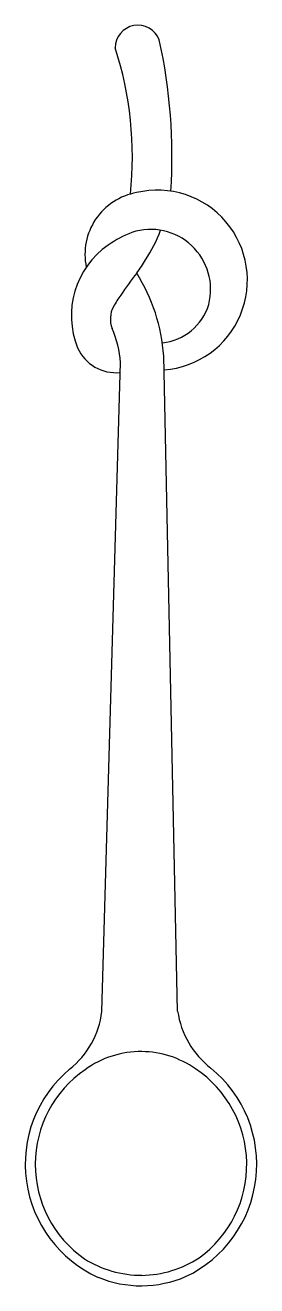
# Model space of a CAD drawing. Header units: millimetres. Extents: x 2546 to 2658, y 1309 to 1918.
import ezdxf

# ---------------------------------------------------------------- set-up
doc = ezdxf.new("R2010")
doc.units = ezdxf.units.MM

msp = doc.modelspace()

# ---------------------------------------------------------------- linework, layer by layer
for p, q in [((2583.14, 1441.37), (2592.03, 1754.84)), ((2619.66, 1441.65), (2612.96, 1757.94))]:
    msp.add_line(p, q)
for centre, radius, start, end in [((2600.5, 1906.69), 10.98, 20.64036, 179.90309), ((2425.91, 1854.03), 171.89, 354.03383, 17.8475), ((2356.33, 1854.21), 260.61, 356.33042, 12.48706), ((2605.24, 1807.04), 30.3, 100.34485, 191.76774), ((2609.86, 1794.57), 43.46, 274.28007, 103.38845), ((2616.49, 1768.38), 52.74, 111.038, 125.08696), ((2606.62, 1790.09), 28.97, 345.36608, 108.21912), ((2545.77, 1842.85), 69.94, 326.67715, 339.76108), ((2609.77, 1777.48), 41.42, 124.71068, 202.16418), ((2527.68, 1849.98), 89.06, 324.21229, 329.24215), ((2757.81, 1674.39), 200.46, 141.96584, 145.68495), ((2526.84, 1751.95), 86.33, 3.97825, 32.1583), ((2631.84, 1758.61), 48.95, 143.99468, 151.79523), ((2599.47, 1775.82), 12.29, 151.15253, 201.66963), ((2609.39, 1790.54), 26.43, 276.28471, 342.88956), ((2544.42, 1752.02), 47.69, 3.38572, 23.8214), ((2590.03, 1770.32), 20.46, 204.45831, 275.21855), ((2540.89, 1446.77), 42.6, 308.7224, 352.70517), ((2661.82, 1447.72), 42.6, 188.1931, 232.17587), ((2601.99, 1376.04), 46.05, 89.44158, 125.9342), ((2601.89, 1376.22), 45.87, 54.88803, 89.3221), ((2606, 1367.64), 59.89, 129.96571, 245.63758), ((2606.55, 1367.57), 55.6, 124.61142, 234.99688), ((2597.95, 1367.58), 59.89, 295.26068, 50.93256), ((2597.41, 1367.5), 55.6, 305.90139, 56.28685), ((2602.51, 1366.64), 52.59, 238.01842, 269.83777), ((2601.47, 1366.62), 52.59, 270.97118, 302.87938), ((2602.26, 1364.78), 55.78, 247.93256, 270.18352), ((2601.75, 1364.78), 55.78, 270.70883, 292.96578)]:
    msp.add_arc(centre, radius, start, end)

doc.saveas('drawing.dxf')
